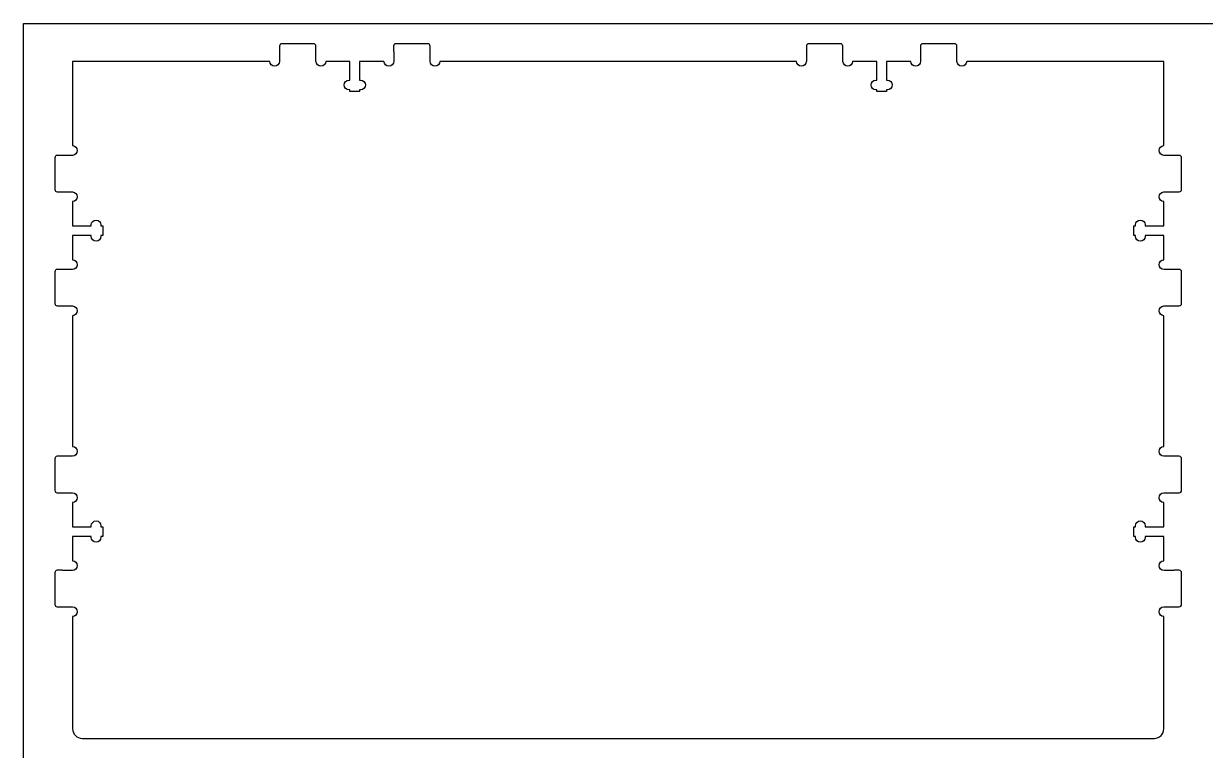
# Model space of a CAD drawing. Extents: x 0 to 4896, y 0 to 5028.
# Drawn here: x 1 to 798, y 1977 to 2467 of the extents above; entities that cross this region are included whole.
import ezdxf

# ---------------------------------------------------------------- set-up
doc = ezdxf.new("R2010")
doc.units = 0
doc.layers.add('Layer_1', color=7, linetype='CONTINUOUS')

msp = doc.modelspace()

# ---------------------------------------------------------------- linework, layer by layer
at = {"layer": 'Layer_1', "color": 3}
msp.add_lwpolyline([(0.635, 2467.488066), (2438.984285, 2467.488066), (2438.984285, 1248.338922), (0.635, 1248.338922), (0.635, 2467.488066)], dxfattribs=at)
at = {"layer": 'Layer_1', "color": 7}
for points in [[(173.367982, 2452.335625), (173.367982, 2443.551459), (173.367982, 2441.946179), (173.323956, 2441.946179)], [(196.386873, 2453.914376), (174.955482, 2453.914376), (174.955482, 2453.914376)], [(198.0184, 2441.946179), (197.974091, 2441.946179), (197.974091, 2448.30521), (197.974091, 2452.335625)], [(250.361873, 2452.335625), (250.361873, 2448.966456)], [(273.380482, 2453.914376), (251.949091, 2453.914376)], [(275.012009, 2441.946179), (274.967982, 2441.946179), (274.967982, 2443.551459), (274.967982, 2448.393263), (274.967982, 2452.335625)], [(529.00326, 2452.335625), (529.00326, 2443.551459), (529.00326, 2441.946179), (528.959233, 2441.946179)], [(552.021869, 2453.914376), (530.59076, 2453.914376)], [(553.653678, 2441.946179), (553.609651, 2441.946179), (553.609651, 2448.30521), (553.609651, 2452.335625)], [(605.996869, 2452.335625), (605.996869, 2448.966456)], [(629.01576, 2453.914376), (607.584651, 2453.914376)], [(630.647287, 2441.946179), (630.60326, 2441.946179), (630.60326, 2443.551459), (630.60326, 2448.393263), (630.60326, 2452.335625)], [(166.73576, 2441.946179), (33.70326, 2441.946179), (33.70326, 2422.896179), (33.70326, 2385.113679)], [(220.296176, 2429.369792), (220.887149, 2429.369792), (220.887149, 2441.946179), (204.606313, 2441.946179)], [(243.870762, 2441.946179), (227.457564, 2441.946179), (227.457564, 2429.369792), (228.039789, 2429.369792)], [(250.458676, 2448.190345), (250.458676, 2442.096321)], [(522.371038, 2441.946179), (281.600204, 2441.946179)], [(575.931453, 2429.369792), (576.522427, 2429.369792), (576.522427, 2441.946179), (560.241873, 2441.946179)], [(599.505758, 2441.946179), (583.092842, 2441.946179), (583.092842, 2429.369792), (583.675067, 2429.369792)], [(606.093953, 2448.190345), (606.093953, 2442.096321)], [(770.267982, 2385.113679), (770.267982, 2422.896179), (770.267982, 2441.946179), (637.235482, 2441.946179)], [(228.039789, 2422.799376), (227.457564, 2422.799376), (227.457564, 2421.652708), (220.887149, 2421.652708), (220.887149, 2422.799376), (220.296176, 2422.799376)], [(583.675067, 2422.799376), (583.092842, 2422.799376), (583.092842, 2421.652708), (576.522427, 2421.652708), (576.522427, 2422.799376), (575.931453, 2422.799376)], [(33.70326, 2378.525765), (33.70326, 2378.481456), (32.09798, 2378.481456), (23.314096, 2378.481456)], [(780.657429, 2378.481456), (771.87298, 2378.481456), (770.267982, 2378.481456), (770.267982, 2378.525765)], [(21.735344, 2376.893956), (21.735344, 2355.462848)], [(782.235898, 2355.462848), (782.235898, 2376.893956)], [(23.314096, 2353.875348), (27.344511, 2353.875348), (33.70326, 2353.875348), (33.70326, 2353.831321)], [(770.267982, 2353.831321), (770.267982, 2353.875348), (776.626731, 2353.875348), (780.657429, 2353.875348)], [(33.70326, 2347.243125), (33.70326, 2330.96229), (46.279647, 2330.96229), (46.279647, 2331.553263)], [(757.691313, 2331.553263), (757.691313, 2330.96229), (770.267982, 2330.96229), (770.267982, 2347.243125)], [(52.850344, 2331.553263), (52.850344, 2330.96229), (53.996731, 2330.96229), (53.996731, 2324.391874), (52.850344, 2324.391874), (52.850344, 2323.809932)], [(751.120898, 2323.809932), (751.120898, 2324.391874), (749.974511, 2324.391874), (749.974511, 2330.96229), (751.120898, 2330.96229), (751.120898, 2331.553263)], [(46.279647, 2323.809932), (46.279647, 2324.391874), (33.70326, 2324.391874), (33.70326, 2307.978959)], [(770.267982, 2307.978959), (770.267982, 2324.391874), (757.691313, 2324.391874), (757.691313, 2323.809932)], [(21.735344, 2299.900348), (21.735344, 2278.468956)], [(26.682982, 2301.487848), (23.314096, 2301.487848)], [(33.5534, 2301.390763), (27.459093, 2301.390763)], [(776.512149, 2301.390763), (770.417842, 2301.390763)], [(780.657429, 2301.487848), (777.28826, 2301.487848)], [(782.235898, 2278.468956), (782.235898, 2299.900348)], [(23.314096, 2276.881456), (27.256176, 2276.881456), (32.09798, 2276.881456), (33.70326, 2276.881456), (33.70326, 2276.83743)], [(770.267982, 2276.83743), (770.267982, 2276.881456), (771.87298, 2276.881456), (776.715067, 2276.881456), (780.657429, 2276.881456)], [(33.70326, 2270.249234), (33.70326, 2181.887432)], [(770.267982, 2181.887432), (770.267982, 2270.249234)], [(21.735344, 2173.66771), (21.735344, 2152.236319)], [(33.70326, 2175.299236), (33.70326, 2175.25521), (32.09798, 2175.25521), (23.314096, 2175.25521)], [(780.657429, 2175.25521), (771.87298, 2175.25521), (770.267982, 2175.25521), (770.267982, 2175.299236)], [(782.235898, 2152.236319), (782.235898, 2173.66771)], [(23.314096, 2150.648819), (27.344511, 2150.648819), (33.70326, 2150.648819), (33.70326, 2150.604792)], [(770.267982, 2150.604792), (770.267982, 2150.648819), (776.626731, 2150.648819), (780.657429, 2150.648819)], [(33.70326, 2144.016596), (33.70326, 2127.736043), (46.279647, 2127.736043), (46.279647, 2128.326734)], [(757.691313, 2128.326734), (757.691313, 2127.736043), (770.267982, 2127.736043), (770.267982, 2144.016596)], [(52.850344, 2128.326734), (52.850344, 2127.736043), (53.996731, 2127.736043), (53.996731, 2121.165345), (52.850344, 2121.165345), (52.850344, 2120.583403)], [(751.120898, 2120.583403), (751.120898, 2121.165345), (749.974511, 2121.165345), (749.974511, 2127.736043), (751.120898, 2127.736043), (751.120898, 2128.326734)], [(46.279647, 2120.583403), (46.279647, 2121.165345), (33.70326, 2121.165345), (33.70326, 2104.75243)], [(770.267982, 2104.75243), (770.267982, 2121.165345), (757.691313, 2121.165345), (757.691313, 2120.583403)], [(26.682982, 2098.261319), (23.314096, 2098.261319)], [(33.5534, 2098.164234), (27.459093, 2098.164234)], [(776.512149, 2098.164234), (770.417842, 2098.164234)], [(780.657429, 2098.261319), (777.28826, 2098.261319)], [(21.735344, 2096.673819), (21.735344, 2075.24271)], [(782.235898, 2075.24271), (782.235898, 2096.673819)], [(23.314096, 2073.65521), (27.256176, 2073.65521), (32.09798, 2073.65521), (33.70326, 2073.65521), (33.70326, 2073.610901)], [(33.70326, 2067.022988), (33.70326, 1997.481456), (33.70326, 1991.131456)], [(770.267982, 2073.610901), (770.267982, 2073.65521), (771.87298, 2073.65521), (776.715067, 2073.65521), (780.657429, 2073.65521)], [(770.267982, 1991.131456), (770.267982, 1997.481456), (770.267982, 2067.022988)], [(40.05326, 1984.781456), (763.917982, 1984.781456)]]:
    msp.add_lwpolyline(points, dxfattribs=at)
for points in [[(174.955482, 2453.914376), (174.075796, 2453.914376), (173.367982, 2453.207974), (173.367982, 2452.335625)], [(197.974091, 2452.335625), (197.974091, 2453.207974), (197.266278, 2453.914376), (196.386873, 2453.914376)], [(251.949091, 2453.914376), (251.070533, 2453.914376), (250.361027, 2453.207974), (250.361873, 2452.335625)], [(250.361873, 2448.966456), (250.420858, 2448.718101), (250.458676, 2448.457328), (250.458676, 2448.190345)], [(274.967982, 2452.335625), (274.967982, 2453.207974), (274.259887, 2453.914376), (273.380482, 2453.914376)], [(530.59076, 2453.914376), (529.711356, 2453.914376), (529.00326, 2453.207974), (529.00326, 2452.335625)], [(553.609651, 2452.335625), (553.609651, 2453.207974), (552.901273, 2453.914376), (552.021869, 2453.914376)], [(607.584651, 2453.914376), (606.705247, 2453.914376), (605.997433, 2453.207974), (605.996869, 2452.335625)], [(605.996869, 2448.966456), (606.056136, 2448.718101), (606.093953, 2448.457328), (606.093953, 2448.190345)], [(630.60326, 2452.335625), (630.60326, 2453.207974), (629.895447, 2453.914376), (629.01576, 2453.914376)], [(170.034091, 2438.797708), (168.256373, 2438.797708), (166.815347, 2440.188499), (166.73576, 2441.946179)], [(173.323956, 2441.946179), (173.244933, 2440.188499), (171.812373, 2438.797708), (170.034091, 2438.797708)], [(201.307982, 2438.797708), (199.5297, 2438.797708), (198.097422, 2440.188499), (198.0184, 2441.946179)], [(204.606313, 2441.946179), (204.527009, 2440.188499), (203.085982, 2438.797708), (201.307982, 2438.797708)], [(247.160344, 2438.797708), (245.382344, 2438.797708), (243.949784, 2440.188499), (243.870762, 2441.946179)], [(250.458676, 2442.096321), (250.458676, 2440.266956), (248.989709, 2438.797708), (247.160344, 2438.797708)], [(278.310622, 2438.797708), (276.532622, 2438.797708), (275.091596, 2440.188499), (275.012009, 2441.946179)], [(281.600204, 2441.946179), (281.521182, 2440.188499), (280.088622, 2438.797708), (278.310622, 2438.797708)], [(525.669651, 2438.797708), (523.891369, 2438.797708), (522.450624, 2440.188499), (522.371038, 2441.946179)], [(528.959233, 2441.946179), (528.880211, 2440.188499), (527.447369, 2438.797708), (525.669651, 2438.797708)], [(556.94326, 2438.797708), (555.16526, 2438.797708), (553.7327, 2440.188499), (553.653678, 2441.946179)], [(560.241873, 2441.946179), (560.162287, 2440.188499), (558.721542, 2438.797708), (556.94326, 2438.797708)], [(602.795622, 2438.797708), (601.017622, 2438.797708), (599.585062, 2440.188499), (599.505758, 2441.946179)], [(606.093953, 2442.096321), (606.093953, 2440.266956), (604.624987, 2438.797708), (602.795622, 2438.797708)], [(633.9459, 2438.797708), (632.167618, 2438.797708), (630.726873, 2440.188499), (630.647287, 2441.946179)], [(637.235482, 2441.946179), (637.15646, 2440.188499), (635.7239, 2438.797708), (633.9459, 2438.797708)], [(217.006593, 2426.08021), (217.006593, 2427.899414), (218.476689, 2429.369792), (220.296176, 2429.369792)], [(220.296176, 2422.799376), (218.476689, 2422.799376), (217.006593, 2424.260723), (217.006593, 2426.08021)], [(228.039789, 2429.369792), (229.859276, 2429.369792), (231.329371, 2427.899414), (231.329371, 2426.08021)], [(231.329371, 2426.08021), (231.329371, 2424.260723), (229.859276, 2422.799376), (228.039789, 2422.799376)], [(572.641871, 2426.08021), (572.641871, 2427.899414), (574.111967, 2429.369792), (575.931453, 2429.369792)], [(575.931453, 2422.799376), (574.111967, 2422.799376), (572.641871, 2424.260723), (572.641871, 2426.08021)], [(583.675067, 2429.369792), (585.494553, 2429.369792), (586.964649, 2427.899414), (586.964649, 2426.08021)], [(586.964649, 2426.08021), (586.964649, 2424.260723), (585.494553, 2422.799376), (583.675067, 2422.799376)], [(33.70326, 2385.113679), (35.46094, 2385.034374), (36.851731, 2383.593348), (36.851731, 2381.815348)], [(767.119511, 2381.815348), (767.119511, 2383.593348), (768.510584, 2385.034374), (770.267982, 2385.113679)], [(23.314096, 2378.481456), (22.4409, 2378.481456), (21.735344, 2377.773643), (21.735344, 2376.893956)], [(36.851731, 2381.815348), (36.851731, 2380.037065), (35.46094, 2378.604788), (33.70326, 2378.525765)], [(770.267982, 2378.525765), (768.510584, 2378.604788), (767.119511, 2380.037065), (767.119511, 2381.815348)], [(782.235898, 2376.893956), (782.235898, 2377.773643), (781.529778, 2378.481456), (780.657429, 2378.481456)], [(21.735344, 2355.462848), (21.735344, 2354.583443), (22.441182, 2353.875348), (23.314096, 2353.875348)], [(33.70326, 2353.831321), (35.46094, 2353.752016), (36.851731, 2352.319739), (36.851731, 2350.541456)], [(767.119511, 2350.541456), (767.119511, 2352.319739), (768.510584, 2353.752016), (770.267982, 2353.831321)], [(780.657429, 2353.875348), (781.529778, 2353.875348), (782.235898, 2354.583443), (782.235898, 2355.462848)], [(36.851731, 2350.541456), (36.851731, 2348.763456), (35.46094, 2347.322712), (33.70326, 2347.243125)], [(770.267982, 2347.243125), (768.510584, 2347.322712), (767.119511, 2348.763456), (767.119511, 2350.541456)], [(46.279647, 2331.553263), (46.279647, 2333.37275), (47.750024, 2334.842845), (49.569511, 2334.842845)], [(49.569511, 2334.842845), (51.388998, 2334.842845), (52.850344, 2333.37275), (52.850344, 2331.553263)], [(751.120898, 2331.553263), (751.120898, 2333.37275), (752.582527, 2334.842845), (754.401731, 2334.842845)], [(754.401731, 2334.842845), (756.221218, 2334.842845), (757.691313, 2333.37275), (757.691313, 2331.553263)], [(49.569511, 2320.520068), (47.750024, 2320.520068), (46.279647, 2321.990445), (46.279647, 2323.809932)], [(52.850344, 2323.809932), (52.850344, 2321.990445), (51.388998, 2320.520068), (49.569511, 2320.520068)], [(754.401731, 2320.520068), (752.582527, 2320.520068), (751.120898, 2321.990445), (751.120898, 2323.809932)], [(757.691313, 2323.809932), (757.691313, 2321.990445), (756.221218, 2320.520068), (754.401731, 2320.520068)], [(33.70326, 2307.978959), (35.46094, 2307.899936), (36.851731, 2306.467376), (36.851731, 2304.689376)], [(767.119511, 2304.689376), (767.119511, 2306.467376), (768.510584, 2307.899936), (770.267982, 2307.978959)], [(23.314096, 2301.487848), (22.4409, 2301.487848), (21.735344, 2300.779752), (21.735344, 2299.900348)], [(27.459093, 2301.390763), (27.192393, 2301.390763), (26.931338, 2301.428863), (26.682982, 2301.487848)], [(36.851731, 2304.689376), (36.851731, 2302.860012), (35.382764, 2301.390763), (33.5534, 2301.390763)], [(770.417842, 2301.390763), (768.58876, 2301.390763), (767.119511, 2302.860012), (767.119511, 2304.689376)], [(777.28826, 2301.487848), (777.039904, 2301.428863), (776.778849, 2301.390763), (776.512149, 2301.390763)], [(782.235898, 2299.900348), (782.235898, 2300.779752), (781.529778, 2301.487848), (780.657429, 2301.487848)], [(21.735344, 2278.468956), (21.735344, 2277.589552), (22.441182, 2276.881456), (23.314096, 2276.881456)], [(33.70326, 2276.83743), (35.46094, 2276.757843), (36.851731, 2275.317099), (36.851731, 2273.539099)], [(36.851731, 2273.539099), (36.851731, 2271.760816), (35.46094, 2270.328256), (33.70326, 2270.249234)], [(767.119511, 2273.539099), (767.119511, 2275.317099), (768.510584, 2276.757843), (770.267982, 2276.83743)], [(770.267982, 2270.249234), (768.510584, 2270.328256), (767.119511, 2271.760816), (767.119511, 2273.539099)], [(780.657429, 2276.881456), (781.529778, 2276.881456), (782.235898, 2277.589552), (782.235898, 2278.468956)], [(33.70326, 2181.887432), (35.46094, 2181.807845), (36.851731, 2180.367101), (36.851731, 2178.588819)], [(36.851731, 2178.588819), (36.851731, 2176.810819), (35.46094, 2175.378259), (33.70326, 2175.299236)], [(767.119511, 2178.588819), (767.119511, 2180.367101), (768.510584, 2181.807845), (770.267982, 2181.887432)], [(770.267982, 2175.299236), (768.510584, 2175.378259), (767.119511, 2176.810819), (767.119511, 2178.588819)], [(23.314096, 2175.25521), (22.4409, 2175.25521), (21.735344, 2174.547114), (21.735344, 2173.66771)], [(782.235898, 2173.66771), (782.235898, 2174.547114), (781.529778, 2175.25521), (780.657429, 2175.25521)], [(21.735344, 2152.236319), (21.735344, 2151.356914), (22.441182, 2150.648819), (23.314096, 2150.648819)], [(33.70326, 2150.604792), (35.46094, 2150.52577), (36.851731, 2149.09321), (36.851731, 2147.31521)], [(36.851731, 2147.31521), (36.851731, 2145.536928), (35.46094, 2144.096183), (33.70326, 2144.016596)], [(767.119511, 2147.31521), (767.119511, 2149.09321), (768.510584, 2150.52577), (770.267982, 2150.604792)], [(770.267982, 2144.016596), (768.510584, 2144.096183), (767.119511, 2145.536928), (767.119511, 2147.31521)], [(780.657429, 2150.648819), (781.529778, 2150.648819), (782.235898, 2151.356914), (782.235898, 2152.236319)], [(46.279647, 2128.326734), (46.279647, 2130.146221), (47.750024, 2131.616599), (49.569511, 2131.616599)], [(49.569511, 2131.616599), (51.388998, 2131.616599), (52.850344, 2130.146221), (52.850344, 2128.326734)], [(751.120898, 2128.326734), (751.120898, 2130.146221), (752.582527, 2131.616599), (754.401731, 2131.616599)], [(754.401731, 2131.616599), (756.221218, 2131.616599), (757.691313, 2130.146221), (757.691313, 2128.326734)], [(49.569511, 2117.293821), (47.750024, 2117.293821), (46.279647, 2118.763916), (46.279647, 2120.583403)], [(52.850344, 2120.583403), (52.850344, 2118.763916), (51.388998, 2117.293821), (49.569511, 2117.293821)], [(754.401731, 2117.293821), (752.582527, 2117.293821), (751.120898, 2118.763916), (751.120898, 2120.583403)], [(757.691313, 2120.583403), (757.691313, 2118.763916), (756.221218, 2117.293821), (754.401731, 2117.293821)], [(23.314096, 2098.261319), (22.4409, 2098.261319), (21.735344, 2097.553223), (21.735344, 2096.673819)], [(27.459093, 2098.164234), (27.192393, 2098.164234), (26.931338, 2098.202334), (26.682982, 2098.261319)], [(36.851731, 2101.462848), (36.851731, 2099.633483), (35.382764, 2098.164234), (33.5534, 2098.164234)], [(33.70326, 2104.75243), (35.46094, 2104.673408), (36.851731, 2103.240848), (36.851731, 2101.462848)], [(767.119511, 2101.462848), (767.119511, 2103.240848), (768.510584, 2104.673408), (770.267982, 2104.75243)], [(770.417842, 2098.164234), (768.58876, 2098.164234), (767.119511, 2099.633483), (767.119511, 2101.462848)], [(777.28826, 2098.261319), (777.039904, 2098.202334), (776.778849, 2098.164234), (776.512149, 2098.164234)], [(782.235898, 2096.673819), (782.235898, 2097.553223), (781.529778, 2098.261319), (780.657429, 2098.261319)], [(21.735344, 2075.24271), (21.735344, 2074.363023), (22.441182, 2073.65521), (23.314096, 2073.65521)], [(780.657429, 2073.65521), (781.529778, 2073.65521), (782.235898, 2074.363023), (782.235898, 2075.24271)], [(33.70326, 2073.610901), (35.46094, 2073.531596), (36.851731, 2072.09057), (36.851731, 2070.31257)], [(36.851731, 2070.31257), (36.851731, 2068.534288), (35.46094, 2067.10201), (33.70326, 2067.022988)], [(767.119511, 2070.31257), (767.119511, 2072.09057), (768.510584, 2073.531596), (770.267982, 2073.610901)], [(770.267982, 2067.022988), (768.510584, 2067.10201), (767.119511, 2068.534288), (767.119511, 2070.31257)], [(33.70326, 1991.131456), (33.70326, 1987.613556), (36.53536, 1984.781456), (40.05326, 1984.781456)], [(763.917982, 1984.781456), (767.435882, 1984.781456), (770.267982, 1987.613556), (770.267982, 1991.131456)]]:
    msp.add_open_spline(points, degree=3, dxfattribs=at)

doc.saveas('drawing.dxf')
